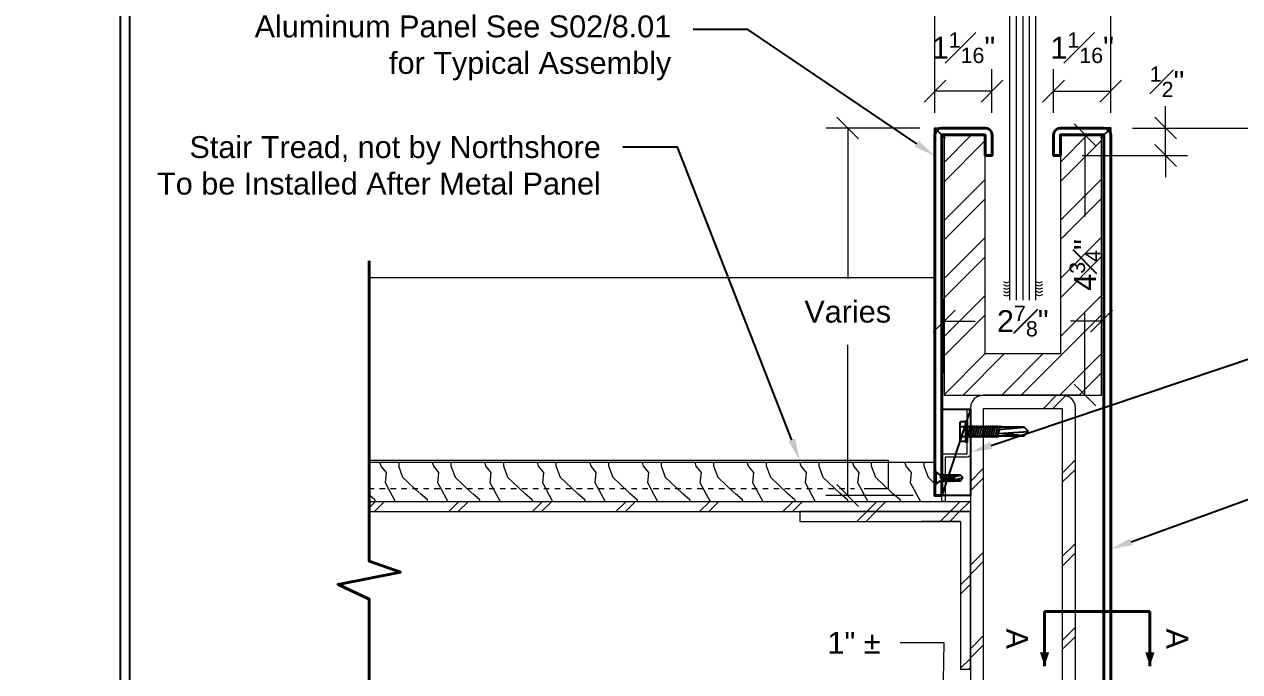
# Model space of a CAD drawing. Header units: inches. Extents: x -301 to 39679, y -468 to 370.
# Drawn here: x -21.8 to 0.4, y 22.82 to 34.64 of the extents above; entities that cross this region are included whole.
import ezdxf
from ezdxf import colors
from ezdxf.entities.mleader import LeaderData, LeaderLine
from ezdxf.enums import TextEntityAlignment as Align
from ezdxf.math import Vec2, Vec3

# ---------------------------------------------------------------- set-up
doc = ezdxf.new("R2010")
doc.units = ezdxf.units.IN
doc.header["$MEASUREMENT"] = 0
doc.linetypes.add('PDF_IMPORT', pattern=[1, 0.8, -0.2])
doc.layers.get('Defpoints').update_dxf_attribs({"color": 3})
doc.layers.add('NSE-Border', color=156, linetype='Continuous', plot=False)
doc.layers.add('NSE-Construction', color=86, linetype='Continuous', plot=False)
for name, color, linetype, lineweight in [('NSE-By_Others', 252, 'Continuous', 0), ('NSE-Call-Outs', 51, 'Continuous', 13), ('NSE-Dimensions', 51, 'Continuous', 13), ('NSE-Furring 01', 30, 'Continuous', 18), ('NSE-Hardware', 111, 'Continuous', 25), ('NSE-Notes', 11, 'Continuous', 40), ('NSE-Panels 01', 1, 'Continuous', 40), ('NSE-Title', 51, 'Continuous', 9)]:
    doc.layers.add(name, color=color, linetype=linetype, lineweight=lineweight)
doc.layers.add('NSE-Detail Border', color=7, linetype='Continuous')
doc.layers.add('Wipeouts', color=7, linetype='Continuous')
doc.styles.add('004 - NSSM - Standard', font='arial.ttf', dxfattribs={"height": 0.4})
doc.styles.add('008 - NSSM - Standard', font='arial.ttf', dxfattribs={"height": 0.8})
doc.styles.add('3_0-0_TEXT', font='simplex.shx', dxfattribs={"width": 0.7, "height": 0.375})
doc.dimstyles.new('$$$FASTENER$$$', dxfattribs={"dimtxt": 0.375, "dimasz": 0, "dimexe": 0, "dimexo": 0, "dimgap": 0, "dimtad": 0, "dimtih": 1, "dimtoh": 1, "dimdec": 4, "dimzin": 3, "dimdsep": 46, "dimlunit": 4, "dimtxsty": '3_0-0_TEXT', "dimblk": 'NONE', "dimcen": 0, "dimclrd": 256, "dimclre": 256, "dimclrt": 256, "dimadec": 0, "dimazin": 0, "dimtfac": 0.375, "dimtdec": 4, "dimtofl": 0, "dimtmove": 1, "dimatfit": 3, "dimldrblk": 'NONE', "dimfxl": 1, "dimtolj": 1, "dimtzin": 0, "dimarcsym": 0})
doc.dimstyles.new('004 - NSSM - Standard', dxfattribs={"dimtxt": 0.4, "dimasz": 0.4, "dimexe": 0.4, "dimexo": 0.4, "dimgap": 0.4, "dimtad": 0, "dimtih": 1, "dimtoh": 1, "dimdec": 4, "dimzin": 3, "dimdsep": 46, "dimlunit": 4, "dimtxsty": '004 - NSSM - Standard', "dimblk": 'OBLIQUE', "dimcen": 0.4, "dimclrd": 256, "dimclre": 256, "dimclrt": 256, "dimadec": 0, "dimazin": 0, "dimtfac": 0.7, "dimtdec": 4, "dimtmove": 1, "dimatfit": 2, "dimfxl": 1, "dimtfill": 1, "dimtfillclr": 11, "dimfrac": 1, "dimtolj": 1, "dimtzin": 0, "dimlwd": 0, "dimlwe": 0, "dimarcsym": 0})
doc.dimstyles.new('004 - NSSM - Standard$0', dxfattribs={"dimtxt": 0.4, "dimasz": 0.4, "dimexe": 0.4, "dimexo": 0.4, "dimgap": 0.4, "dimtad": 0, "dimdec": 4, "dimzin": 3, "dimdsep": 46, "dimlunit": 5, "dimtxsty": '004 - NSSM - Standard', "dimblk": 'OBLIQUE', "dimcen": 0.4, "dimclrd": 256, "dimclre": 256, "dimclrt": 256, "dimazin": 0, "dimtfac": 0.7, "dimtdec": 4, "dimtmove": 1, "dimatfit": 2, "dimfxl": 1, "dimtfill": 1, "dimtfillclr": 11, "dimfrac": 1, "dimtolj": 1, "dimtzin": 0, "dimlwd": 0, "dimlwe": 0, "dimarcsym": 0})

# ---------------------------------------------------------------- blocks, each defined once
blk = doc.blocks.new('*U5')
blk.add_wipeout([(8.13, 1.1293), (8.13, 0), (0, 0), (0, 11.3125), (8.1719, 11.3125), (8.1719, 0), (8.13, 0), (8.13, 11.2706), (0.0419, 11.2706), (0.0419, 1.1293)])
at = {"layer": 'Defpoints', "ltscale": 0.0625}
blk.add_lwpolyline([(0.0419, 1.1293), (8.13, 1.1293), (8.13, 11.2706), (0.0419, 11.2706)], close=True, dxfattribs=at)
at = {"layer": 'NSE-Border', "ltscale": 0.0625}
blk.add_lwpolyline([(0, 0), (8.1719, 0), (8.1719, 11.3125), (0, 11.3125)], close=True, dxfattribs=at)
at = {"layer": 'Defpoints', "style": '008 - NSSM - Standard'}
blk.add_attdef('DETAIL_NUMBER', text='', height=0.2179, dxfattribs=at).set_placement((0.625, 0.5668), align=Align.MIDDLE_CENTER)
at = {"layer": 'NSE-Title', "style": '004 - NSSM - Standard'}
for tag, p in [('DETAIL_DESCRIPTION', (1.1292, 0.6197)), ('ARCH_REF', (2.1968, 0.3884))]:
    blk.add_attdef(tag, p, '', height=0.1341, dxfattribs=at)
blk = doc.blocks.new('_Oblique')
at = {"color": 0, "linetype": 'ByBlock', "lineweight": -2}
blk.add_line((-0.5, -0.5), (0.5, 0.5), dxfattribs=at)
blk = doc.blocks.new('*D123')
at = {"layer": 'Defpoints', "color": 0, "transparency": 16777216}
for p in [(-1.957, 33.425), (-3, 32.625), (-1.957, 32.625)]:
    blk.add_point(p, dxfattribs=at)
at = {"layer": 'NSE-Dimensions', "lineweight": 0, "transparency": 16777216}
for p, q in [((-3, 33.025), (-3, 33.825)), ((-1.957, 33.025), (-1.957, 33.825)), ((-3, 33.425), (-1.957, 33.425))]:
    blk.add_line(p, q, dxfattribs=at)
at = {"layer": 'NSE-Dimensions', "lineweight": 0, "transparency": 16777216, "xscale": 0.4, "yscale": 0.4, "zscale": 0.4, "rotation": 180}
blk.add_blockref('_Oblique', (-3, 33.425), dxfattribs=at)
at = {"layer": 'NSE-Dimensions', "lineweight": 0, "transparency": 16777216, "xscale": 0.4, "yscale": 0.4, "zscale": 0.4}
blk.add_blockref('_Oblique', (-1.957, 33.425), dxfattribs=at)
at = {"layer": 'NSE-Dimensions', "transparency": 16777216, "insert": (-2.478, 34.217), "char_height": 0.4, "attachment_point": 5, "style": '004 - NSSM - Standard', "bg_fill": 3, "box_fill_scale": 1.25, "bg_fill_color": 256, "bg_fill_true_color": 13158600, "bg_fill_transparency": 0}
blk.add_mtext('\\A1;1{\\H0.7x;\\S1#16;}"', dxfattribs=at)
blk = doc.blocks.new('*D125')
at = {"layer": 'Defpoints', "color": 0, "transparency": 16777216}
for p in [(-4.519, 22.184), (-4.519, 21.626), (-5.519, 18.861)]:
    blk.add_point(p, dxfattribs=at)
at = {"layer": 'NSE-Dimensions', "lineweight": 0, "transparency": 16777216}
for p, q in [((-5, 23.351), (-5.8, 23.351)), ((-5.019, 22.184), (-5, 23.351)), ((-5.519, 19.261), (-5.519, 22.584)), ((-4.519, 22.026), (-4.519, 22.584)), ((-5.519, 22.184), (-4.519, 22.184))]:
    blk.add_line(p, q, dxfattribs=at)
at = {"layer": 'NSE-Dimensions', "lineweight": 0, "transparency": 16777216, "xscale": 0.4, "yscale": 0.4, "zscale": 0.4, "rotation": 180}
blk.add_blockref('_Oblique', (-5.519, 22.184), dxfattribs=at)
at = {"layer": 'NSE-Dimensions', "lineweight": 0, "transparency": 16777216, "xscale": 0.4, "yscale": 0.4, "zscale": 0.4}
blk.add_blockref('_Oblique', (-4.519, 22.184), dxfattribs=at)
at = {"layer": 'NSE-Dimensions', "transparency": 16777216, "insert": (-6.645, 23.351), "char_height": 0.4, "attachment_point": 5, "style": '004 - NSSM - Standard', "bg_fill": 3, "box_fill_scale": 1.25, "bg_fill_color": 256, "bg_fill_true_color": 13158600, "bg_fill_transparency": 0}
blk.add_mtext('\\A1;1" %%P', dxfattribs=at)
blk = doc.blocks.new('*U128')
blk.add_wipeout([(0, 5.799), (0, 0.315), (0.569, 0.112), (-0.569, -0.112), (0, -0.383), (0, -6.699), (-6.301, -6.691), (-6.27, 5.806)]).dxf.layer = 'Wipeouts'
blk.add_lwpolyline([(0, -6.699), (0, -0.383), (-0.569, -0.112), (0.569, 0.112), (0, 0.315), (0, 5.799)])
blk = doc.blocks.new('*D131')
at = {"layer": 'Defpoints', "color": 0, "transparency": 16777216}
for p in [(-1.957, 32.75), (10.514, 32.75), (-1.951, 14.361)]:
    blk.add_point(p, dxfattribs=at)
at = {"layer": 'NSE-Dimensions', "color": 51, "lineweight": 0, "transparency": 16777216}
for p, q in [((-1.557, 32.75), (10.914, 32.75)), ((10.514, 32.75), (10.514, 24.245)), ((10.514, 14.361), (10.514, 22.866)), ((-1.551, 14.361), (10.914, 14.361))]:
    blk.add_line(p, q, dxfattribs=at)
at = {"layer": 'NSE-Dimensions', "color": 51, "lineweight": 0, "transparency": 16777216, "xscale": 0.4, "yscale": 0.4, "zscale": 0.4}
for p, rotation in [((10.514, 32.75), 90), ((10.514, 14.361), 270)]:
    blk.add_blockref('_Oblique', p, dxfattribs=dict(at, rotation=rotation))
at = {"layer": 'NSE-Dimensions', "transparency": 16777216, "insert": (10.514, 23.555), "char_height": 0.4, "attachment_point": 5, "style": '004 - NSSM - Standard', "bg_fill": 3, "box_fill_scale": 1.25, "bg_fill_color": 256, "bg_fill_true_color": 13158600, "bg_fill_transparency": 0}
blk.add_mtext('\\A1;FV 18{\\H0.7x;\\S3#8;}"', dxfattribs=at)
blk = doc.blocks.new('_None')
blk = doc.blocks.new('*U143')
for p, q in [((0, 1.358), (0, -0.567)), ((1, 1.358), (0, 1.358)), ((1, -0.567), (0, -0.567))]:
    blk.add_line(p, q)
for points in [[(1, 1.358), (0.75, 1.441), (0.75, 1.274)], [(1, -0.567), (0.75, -0.65), (0.75, -0.484)]]:
    blk.add_solid(points)
at = {"style": '004 - NSSM - Standard'}
for p in [(0.5, 1.858), (0.5, -1.067)]:
    blk.add_text('A', height=0.4, dxfattribs=at).set_placement(p, align=Align.MIDDLE_CENTER)
blk = doc.blocks.new('*D145')
at = {"layer": 'Defpoints', "color": 0, "transparency": 16777216}
for p in [(-5.167, 33.425), (-5.167, 32.625), (-4.125, 32.625)]:
    blk.add_point(p, dxfattribs=at)
at = {"layer": 'NSE-Dimensions', "lineweight": 0, "transparency": 16777216}
for p, q in [((-5.167, 33.025), (-5.167, 33.825)), ((-4.125, 33.025), (-4.125, 33.825)), ((-4.125, 33.425), (-5.167, 33.425))]:
    blk.add_line(p, q, dxfattribs=at)
at = {"layer": 'NSE-Dimensions', "lineweight": 0, "transparency": 16777216, "xscale": 0.4, "yscale": 0.4, "zscale": 0.4, "rotation": 180}
blk.add_blockref('_Oblique', (-5.167, 33.425), dxfattribs=at)
at = {"layer": 'NSE-Dimensions', "lineweight": 0, "transparency": 16777216, "xscale": 0.4, "yscale": 0.4, "zscale": 0.4}
blk.add_blockref('_Oblique', (-4.125, 33.425), dxfattribs=at)
at = {"layer": 'NSE-Dimensions', "transparency": 16777216, "insert": (-4.646, 34.217), "char_height": 0.4, "attachment_point": 5, "style": '004 - NSSM - Standard', "bg_fill": 3, "box_fill_scale": 1.25, "bg_fill_color": 256, "bg_fill_true_color": 13158600, "bg_fill_transparency": 0}
blk.add_mtext('\\A1;1{\\H0.7x;\\S1#16;}"', dxfattribs=at)
blk = doc.blocks.new('*D147')
at = {"layer": 'Defpoints', "color": 0, "transparency": 16777216}
for p in [(-16.977, 27.452), (-15.501, 27.452), (-15.501, 24.015)]:
    blk.add_point(p, dxfattribs=at)
at = {"layer": 'NSE-Construction', "lineweight": 0, "transparency": 16777216}
for p, q in [((-15.901, 27.452), (-17.377, 27.452)), ((-16.977, 27.452), (-16.977, 26.697)), ((-16.977, 24.015), (-16.977, 24.77)), ((-15.901, 24.015), (-17.377, 24.015))]:
    blk.add_line(p, q, dxfattribs=at)
at = {"layer": 'NSE-Construction', "lineweight": 0, "transparency": 16777216, "xscale": 0.4, "yscale": 0.4, "zscale": 0.4}
for p, rotation in [((-16.977, 27.452), 90), ((-16.977, 24.015), 270)]:
    blk.add_blockref('_Oblique', p, dxfattribs=dict(at, rotation=rotation))
at = {"layer": 'NSE-Construction', "transparency": 16777216, "insert": (-16.977, 25.734), "char_height": 0.4, "attachment_point": 5, "rotation": 90, "style": '004 - NSSM - Standard', "bg_fill": 3, "box_fill_scale": 1.25, "bg_fill_color": 256, "bg_fill_true_color": 13158600, "bg_fill_transparency": 0}
blk.add_mtext('\\A1;3{\\H0.7x;\\S7#16;}"', dxfattribs=at)
blk = doc.blocks.new('*D152')
at = {"layer": 'Defpoints', "color": 0, "transparency": 16777216}
for p in [(-6.761, 32.75), (-5.042, 32.75), (-5.167, 26.04)]:
    blk.add_point(p, dxfattribs=at)
at = {"layer": 'NSE-Dimensions', "color": 51, "lineweight": 0, "transparency": 16777216}
for p, q in [((-5.442, 32.75), (-7.161, 32.75)), ((-6.761, 32.75), (-6.761, 29.998)), ((-6.761, 26.04), (-6.761, 28.791)), ((-5.567, 26.04), (-7.161, 26.04))]:
    blk.add_line(p, q, dxfattribs=at)
at = {"layer": 'NSE-Dimensions', "color": 51, "lineweight": 0, "transparency": 16777216, "xscale": 0.4, "yscale": 0.4, "zscale": 0.4}
for p, rotation in [((-6.761, 32.75), 90), ((-6.761, 26.04), 270)]:
    blk.add_blockref('_Oblique', p, dxfattribs=dict(at, rotation=rotation))
at = {"layer": 'NSE-Dimensions', "transparency": 16777216, "insert": (-6.761, 29.395), "char_height": 0.4, "attachment_point": 5, "style": '004 - NSSM - Standard', "bg_fill": 3, "box_fill_scale": 1.25, "bg_fill_color": 256, "bg_fill_true_color": 13158600, "bg_fill_transparency": 0}
blk.add_mtext('\\A1;Varies', dxfattribs=at)
blk = doc.blocks.new('*D206')
at = {"layer": 'Defpoints', "color": 0, "transparency": 16777216}
for p in [(-1.957, 32.75), (-0.953, 32.75), (-2.875, 32.25)]:
    blk.add_point(p, dxfattribs=at)
at = {"layer": 'NSE-Dimensions', "color": 51, "lineweight": 0, "transparency": 16777216}
for p, q in [((-0.953, 32.75), (-0.953, 33.15)), ((-1.557, 32.75), (-0.553, 32.75)), ((-0.953, 32.25), (-0.953, 32.75)), ((-2.475, 32.25), (-0.553, 32.25)), ((-0.953, 32.25), (-0.953, 31.85))]:
    blk.add_line(p, q, dxfattribs=at)
at = {"layer": 'NSE-Dimensions', "color": 51, "lineweight": 0, "transparency": 16777216, "xscale": 0.4, "yscale": 0.4, "zscale": 0.4}
for p, rotation in [((-0.953, 32.75), 270), ((-0.953, 32.25), 90)]:
    blk.add_blockref('_Oblique', p, dxfattribs=dict(at, rotation=rotation))
at = {"layer": 'NSE-Dimensions', "transparency": 16777216, "insert": (-0.927, 33.594), "char_height": 0.4, "attachment_point": 5, "style": '004 - NSSM - Standard', "bg_fill": 3, "box_fill_scale": 1.25, "bg_fill_color": 256, "bg_fill_true_color": 13158600, "bg_fill_transparency": 0}
blk.add_mtext('\\A1;{\\H0.7x;\\S1#2;}"', dxfattribs=at)
blk = doc.blocks.new('*D209')
at = {"layer": 'Defpoints', "color": 0, "transparency": 16777216}
for p in [(-2.125, 32.625), (-2.426, 27.875), (-2.125, 27.875)]:
    blk.add_point(p, dxfattribs=at)
at = {"layer": 'NSE-Construction', "lineweight": 0, "transparency": 16777216}
for p, q in [((-2.525, 32.625), (-2.826, 32.625)), ((-2.426, 32.625), (-2.426, 31.132)), ((-2.426, 27.875), (-2.426, 29.367)), ((-2.525, 27.875), (-2.826, 27.875))]:
    blk.add_line(p, q, dxfattribs=at)
at = {"layer": 'NSE-Construction', "lineweight": 0, "transparency": 16777216, "xscale": 0.4, "yscale": 0.4, "zscale": 0.4}
for p, rotation in [((-2.426, 32.625), 90), ((-2.426, 27.875), 270)]:
    blk.add_blockref('_Oblique', p, dxfattribs=dict(at, rotation=rotation))
at = {"layer": 'NSE-Construction', "transparency": 16777216, "insert": (-2.426, 30.25), "char_height": 0.4, "attachment_point": 5, "rotation": 90, "style": '004 - NSSM - Standard', "bg_fill": 3, "box_fill_scale": 1.25, "bg_fill_color": 256, "bg_fill_true_color": 13158600, "bg_fill_transparency": 0}
blk.add_mtext('\\A1;4{\\H0.7x;\\S3#4;}"', dxfattribs=at)
blk = doc.blocks.new('*D221')
at = {"layer": 'Defpoints', "color": 0, "transparency": 16777216}
for p in [(-2.125, 29.225), (-5, 27.875), (-2.125, 27.875)]:
    blk.add_point(p, dxfattribs=at)
at = {"layer": 'NSE-Construction', "lineweight": 0, "transparency": 16777216}
for p, q in [((-5, 28.275), (-5, 29.625)), ((-2.125, 28.275), (-2.125, 29.625)), ((-5, 29.225), (-4.434, 29.225)), ((-2.125, 29.225), (-2.69, 29.225))]:
    blk.add_line(p, q, dxfattribs=at)
at = {"layer": 'NSE-Construction', "lineweight": 0, "transparency": 16777216, "xscale": 0.4, "yscale": 0.4, "zscale": 0.4, "rotation": 180}
blk.add_blockref('_Oblique', (-5, 29.225), dxfattribs=at)
at = {"layer": 'NSE-Construction', "lineweight": 0, "transparency": 16777216, "xscale": 0.4, "yscale": 0.4, "zscale": 0.4}
blk.add_blockref('_Oblique', (-2.125, 29.225), dxfattribs=at)
at = {"layer": 'NSE-Construction', "transparency": 16777216, "insert": (-3.562, 29.225), "char_height": 0.4, "attachment_point": 5, "style": '004 - NSSM - Standard', "bg_fill": 3, "box_fill_scale": 1.25, "bg_fill_color": 256, "bg_fill_true_color": 13158600, "bg_fill_transparency": 0}
blk.add_mtext('\\A1;2{\\H0.7x;\\S7#8;}"', dxfattribs=at)
blk = doc.blocks.new('*D263')
at = {"layer": 'Defpoints', "color": 0, "transparency": 16777216}
for p in [(-1.957, 35.47), (-5.167, 32.625), (-1.957, 32.625)]:
    blk.add_point(p, dxfattribs=at)
at = {"layer": 'NSE-Construction', "lineweight": 0, "transparency": 16777216}
for p, q in [((-5.167, 33.025), (-5.167, 35.87)), ((-1.957, 33.025), (-1.957, 35.87)), ((-5.167, 35.47), (-4.527, 35.47)), ((-1.957, 35.47), (-2.598, 35.47))]:
    blk.add_line(p, q, dxfattribs=at)
at = {"layer": 'NSE-Construction', "lineweight": 0, "transparency": 16777216, "xscale": 0.4, "yscale": 0.4, "zscale": 0.4, "rotation": 180}
blk.add_blockref('_Oblique', (-5.167, 35.47), dxfattribs=at)
at = {"layer": 'NSE-Construction', "lineweight": 0, "transparency": 16777216, "xscale": 0.4, "yscale": 0.4, "zscale": 0.4}
blk.add_blockref('_Oblique', (-1.957, 35.47), dxfattribs=at)
at = {"layer": 'NSE-Construction', "transparency": 16777216, "insert": (-3.562, 35.47), "char_height": 0.4, "attachment_point": 5, "style": '004 - NSSM - Standard', "bg_fill": 3, "box_fill_scale": 1.25, "bg_fill_color": 256, "bg_fill_true_color": 13158600, "bg_fill_transparency": 0}
blk.add_mtext('\\A1;3{\\H0.7x;\\S3#16;}"', dxfattribs=at)
blk = doc.blocks.new('*U264')
blk.add_line((0.523, 1.576), (0, 0))
blk.add_lwpolyline([(0.523, 1.576), (0.523, 0), (0, 0), (0, 1.576)], close=True)
blk = doc.blocks.new('*U275')
blk.add_lwpolyline([(-0.875, 0.523, -0.414214), (-0.812, 0.461), (-0.812, 0.062), (0, 0.062), (0, 0), (-0.812, 0, -0.414214), (-0.875, 0.062), (-0.875, 0.461), (-1.687, 0.461), (-1.687, 0.523)], format="xyb", close=True)
blk = doc.blocks.new('*U30')
blk.add_lwpolyline([(0.035, -0.125), (0.035, 0.125), (0.052, 0.125), (0.052, -0.125)], close=True)
for points in [[(0.052, 0.11), (0.136, 0.05), (0.5, 0.05), (0.552, 0), (0.5, -0.05), (0.136, -0.05), (0.052, -0.11), (0.052, 0.11)], [(0.5, 0.05), (0.402, 0.029), (0.373, 0), (0.402, -0.029), (0.5, -0.05)], [(0.402, 0.029), (0.552, 0)]]:
    blk.add_leader(points, dimstyle='$$$FASTENER$$$')
at = {"has_arrowhead": 0}
for points in [[(0.143, 0.05), (0.148, 0.069), (0.184, -0.063), (0.187, -0.051)], [(0.175, 0.05), (0.18, 0.069), (0.215, -0.063), (0.218, -0.051)], [(0.206, 0.05), (0.211, 0.069), (0.246, -0.063), (0.25, -0.051)], [(0.237, 0.05), (0.242, 0.069), (0.278, -0.063), (0.281, -0.051)], [(0.268, 0.05), (0.273, 0.069), (0.309, -0.063), (0.312, -0.051)], [(0.3, 0.05), (0.305, 0.069), (0.34, -0.063), (0.343, -0.051)], [(0.331, 0.05), (0.336, 0.069), (0.371, -0.063), (0.375, -0.051)], [(0.362, 0.05), (0.367, 0.069), (0.403, -0.063), (0.406, -0.051)], [(0.136, 0), (0.153, -0.063), (0.156, -0.051)]]:
    blk.add_leader(points, dimstyle='$$$FASTENER$$$', dxfattribs=at)
blk = doc.blocks.new('*U276')
for p, q in [((-0.061, 0.09), (0.028, 0.09)), ((-0.061, -0.09), (0.028, -0.09))]:
    blk.add_line(p, q)
for points in [[(0.028, 0.181), (-0.061, 0.181, 0.414214), (-0.073, 0.168), (-0.073, -0.168, 0.414214), (-0.061, -0.18), (0.028, -0.18)], [(-0.073, 0.103, 0.414214), (-0.061, 0.09, 0.414214), (-0.073, 0.078)], [(-0.073, -0.078, 0.414214), (-0.061, -0.09, 0.414214), (-0.073, -0.103)]]:
    blk.add_lwpolyline(points, format="xyb")
blk.add_lwpolyline([(0.052, 0.196), (0.028, 0.196), (0.028, -0.196), (0.052, -0.196)], close=True)
for points in [[(0.052, 0.08), (1.094, 0.08), (1.177, 0), (1.094, -0.08), (0.052, -0.08), (0.052, 0.08)], [(1.094, 0.08), (0.628, 0.038), (0.59, 0), (0.628, -0.038), (1.094, -0.08)], [(0.628, 0.038), (1.177, 0)]]:
    blk.add_leader(points, dimstyle='$$$FASTENER$$$')
at = {"has_arrowhead": 0}
for points in [[(0.057, 0.08), (0.064, 0.108), (0.122, -0.108), (0.13, -0.08)], [(0.099, 0.08), (0.106, 0.108), (0.164, -0.108), (0.171, -0.08)], [(0.14, 0.08), (0.148, 0.108), (0.206, -0.108), (0.213, -0.08)], [(0.182, 0.08), (0.189, 0.108), (0.247, -0.108), (0.255, -0.08)], [(0.224, 0.08), (0.231, 0.108), (0.289, -0.108), (0.296, -0.08)], [(0.265, 0.08), (0.273, 0.108), (0.331, -0.108), (0.338, -0.08)], [(0.307, 0.08), (0.314, 0.108), (0.372, -0.108), (0.38, -0.08)], [(0.349, 0.08), (0.356, 0.108), (0.414, -0.108), (0.421, -0.08)], [(0.39, 0.08), (0.398, 0.108), (0.456, -0.108), (0.463, -0.08)], [(0.432, 0.08), (0.439, 0.108), (0.497, -0.108), (0.505, -0.08)], [(0.474, 0.08), (0.481, 0.108), (0.539, -0.108), (0.546, -0.08)], [(0.515, 0.08), (0.523, 0.108), (0.581, -0.108), (0.588, -0.08)], [(0.557, 0.08), (0.564, 0.108), (0.622, -0.108), (0.63, -0.08)], [(0.599, 0.08), (0.606, 0.108), (0.664, -0.108), (0.671, -0.08)], [(0.052, 0), (0.081, -0.108), (0.088, -0.08)]]:
    blk.add_leader(points, dimstyle='$$$FASTENER$$$', dxfattribs=at)

msp = doc.modelspace()

# ---------------------------------------------------------------- linework, layer by layer
at = {"layer": 'NSE-By_Others'}
for p, q in [((-3.32223, 29.28885), (-3.32223, 40.49656)), ((-3.91741, 29.94802), (-3.85981, 29.92242)), ((-3.85981, 29.92242), (-3.80221, 29.94802)), ((-3.32223, 29.94802), (-3.25824, 29.92242)), ((-3.25824, 29.92242), (-3.20064, 29.94802)), ((-3.43743, 29.22485), (-3.32223, 29.28885)), ((-15.71213, 26.64882), (-5.16741, 26.64882)), ((-4.51898, 25.92565), (-15.71213, 25.92565)), ((-15.71213, 25.92565), (-15.71213, 25.74646)), ((-15.71213, 25.74646), (-4.51898, 25.74646))]:
    msp.add_line(p, q, dxfattribs=at)
for points in [[(-3.80221, 41.2708), (-3.80221, 29.28885), (-3.68062, 29.22485), (-3.43743, 29.22485), (-3.43743, 41.26949)], [(-3.55902, 41.26993), (-3.55902, 29.22485)], [(-3.68062, 41.04449), (-3.68062, 29.22485)], [(-5.16741, 30.01202), (-15.71213, 30.01202)], [(-3.91741, 29.89042), (-3.85981, 29.86482), (-3.80221, 29.88402)], [(-3.91741, 29.82643), (-3.85981, 29.80723), (-3.80221, 29.82643)], [(-3.91741, 29.76883), (-3.85981, 29.74323), (-3.80221, 29.76883)], [(-3.20064, 29.89042), (-3.25824, 29.86482), (-3.32223, 29.88402)], [(-3.20064, 29.82643), (-3.25824, 29.80723), (-3.32223, 29.82643)], [(-3.20064, 29.76883), (-3.25824, 29.74323), (-3.32223, 29.76883)], [(-3.91741, 29.70483), (-3.85981, 29.68563), (-3.80221, 29.70483)], [(-3.20064, 29.70483), (-3.25824, 29.68563), (-3.32223, 29.70483)], [(-3.18144, 27.63131), (-2.94465, 27.87451)], [(-6.45811, 26.16884), (-6.01652, 26.16884), (-6.01652, 26.64882), (-6.01652, 26.68082), (-15.71213, 26.68082)], [(-15.02096, 25.92565), (-15.20655, 26.27124), (-15.18735, 26.46323), (-15.28335, 26.57842), (-15.30895, 26.64882)], [(-14.95696, 26.57842), (-14.95696, 26.64882)], [(-14.061, 25.92565), (-14.24659, 26.27124), (-14.22739, 26.46323), (-14.32339, 26.57842), (-14.34898, 26.64882)], [(-13.9266, 26.36723), (-14.0034, 26.57842), (-14.0034, 26.64882)], [(-13.10104, 25.92565), (-13.29303, 26.27124), (-13.27383, 26.46323), (-13.36982, 26.57842), (-13.38902, 26.64882)], [(-12.96664, 26.36723), (-13.04344, 26.57842), (-13.04344, 26.64882)], [(-12.14747, 25.92565), (-12.33307, 26.27124), (-12.31387, 26.46323), (-12.40986, 26.57842), (-12.42906, 26.64882)], [(-12.00668, 26.36723), (-12.08348, 26.57842), (-12.08348, 26.64882)], [(-11.18751, 25.92565), (-11.37311, 26.27124), (-11.35391, 26.46323), (-11.4499, 26.57842), (-11.4691, 26.64882)], [(-11.04672, 26.36723), (-11.12352, 26.57842), (-11.12352, 26.64882)], [(-10.22755, 25.92565), (-10.41314, 26.27124), (-10.39395, 26.46323), (-10.48994, 26.57842), (-10.50914, 26.64882)], [(-10.08676, 26.36723), (-10.16355, 26.57842), (-10.16355, 26.64882)], [(-9.26759, 25.92565), (-9.45318, 26.27124), (-9.43398, 26.46323), (-9.52998, 26.57842), (-9.54918, 26.64882)], [(-9.1268, 26.36723), (-9.20359, 26.57842), (-9.20359, 26.64882)], [(-8.30763, 25.92565), (-8.49322, 26.27124), (-8.47402, 26.46323), (-8.57002, 26.57842), (-8.59562, 26.64882)], [(-8.16684, 26.36723), (-8.24363, 26.57842), (-8.24363, 26.64882)], [(-7.34767, 25.92565), (-7.53326, 26.27124), (-7.51406, 26.46323), (-7.61006, 26.57842), (-7.63566, 26.64882)], [(-7.20688, 26.36723), (-7.28367, 26.57842), (-7.28367, 26.64882)], [(-6.38771, 25.92565), (-6.5733, 26.27124), (-6.5541, 26.46323), (-6.6501, 26.57842), (-6.6757, 26.64882)], [(-6.24691, 26.36723), (-6.32371, 26.57842), (-6.32371, 26.64882)], [(-5.42775, 25.92565), (-5.61334, 26.27124), (-5.59414, 26.46323), (-5.69014, 26.57842), (-5.71574, 26.64882)], [(-5.28695, 26.36723), (-5.36375, 26.57842), (-5.36375, 26.64882)], [(-2.84225, 26.44736), (-2.59906, 26.69055)], [(-14.88656, 26.36723), (-14.96336, 26.57842)], [(-4.51898, 26.29377), (-4.28219, 26.53696)], [(-2.84225, 26.28097), (-2.59906, 26.51776)], [(-15.54574, 26.08564), (-15.71213, 26.24564)], [(-14.58577, 26.08564), (-14.89296, 26.37363)], [(-13.62581, 26.08564), (-13.933, 26.37363)], [(-12.66585, 26.08564), (-12.97304, 26.37363)], [(-11.70589, 26.08564), (-12.01308, 26.37363)], [(-10.74593, 26.08564), (-11.05312, 26.37363)], [(-9.78597, 26.08564), (-10.09316, 26.37363)], [(-8.82601, 26.08564), (-9.1332, 26.37363)], [(-7.86605, 26.08564), (-8.17324, 26.37363)], [(-6.90609, 26.08564), (-7.21327, 26.37363)], [(-5.94613, 26.08564), (-6.25331, 26.37363)], [(-5.16741, 26.2545), (-5.29335, 26.37363)], [(-4.51898, 26.12738), (-4.28219, 26.36417)], [(-15.38574, 25.92565), (-15.39854, 25.96405), (-15.53294, 26.07925)], [(-14.43218, 25.92565), (-14.43858, 25.96405), (-14.57298, 26.07925)], [(-13.47862, 25.96405), (-13.61301, 26.07925)], [(-12.51226, 25.92565), (-12.52506, 25.96405), (-12.65945, 26.07925)], [(-11.5523, 25.92565), (-11.5651, 25.96405), (-11.69949, 26.07925)], [(-10.59234, 25.92565), (-10.60514, 25.96405), (-10.73953, 26.07925)], [(-9.63238, 25.92565), (-9.64518, 25.96405), (-9.77957, 26.07925)], [(-8.67242, 25.92565), (-8.68522, 25.96405), (-8.81961, 26.07925)], [(-7.71245, 25.92565), (-7.72525, 25.96405), (-7.85965, 26.07925)], [(-6.75249, 25.92565), (-6.76529, 25.96405), (-6.89969, 26.07925)], [(-5.79253, 25.92565), (-5.80533, 25.96405), (-5.93973, 26.07925)], [(-15.57133, 25.74646), (-15.39214, 25.92565)], [(-15.40494, 25.74646), (-15.22575, 25.92565)], [(-14.0482, 25.74646), (-13.869, 25.92565)], [(-13.8754, 25.74646), (-13.69621, 25.92565)], [(-13.47222, 25.92565), (-13.48502, 25.96405)], [(-12.51866, 25.74646), (-12.33947, 25.92565)], [(-12.35227, 25.74646), (-12.17307, 25.92565)], [(-10.99552, 25.74646), (-10.81633, 25.92565)], [(-10.82273, 25.74646), (-10.64354, 25.92565)], [(-9.46598, 25.74646), (-9.28679, 25.92565)], [(-9.29959, 25.74646), (-9.1204, 25.92565)], [(-7.94285, 25.74646), (-7.76365, 25.92565)], [(-7.77005, 25.74646), (-7.59086, 25.92565)], [(-6.5925, 25.56727), (-6.41331, 25.74646), (-6.23411, 25.92565)], [(-6.42611, 25.56727), (-6.24691, 25.74646), (-6.06772, 25.92565)], [(-5.06936, 25.56727), (-4.89017, 25.74646), (-4.71098, 25.92565)], [(-4.89657, 25.56727), (-4.71738, 25.74646), (-4.53818, 25.92565)], [(-7.63566, 25.74646), (-7.63566, 25.56727), (-4.69818, 25.56727), (-5.42135, 25.56727)], [(-2.84225, 24.92423), (-2.59906, 25.16102)], [(-4.51898, 24.77063), (-4.28219, 25.00742)], [(-2.84225, 24.75143), (-2.59906, 24.99462)], [(-4.51898, 24.59784), (-4.28219, 24.84103)], [(-4.69818, 24.40891), (-4.51898, 24.58811)], [(-4.69818, 24.2382), (-4.51898, 24.42223)], [(-2.84225, 23.39469), (-2.59906, 23.63788)], [(-4.51898, 23.24109), (-4.28219, 23.48428)], [(-2.84225, 23.22829), (-2.59906, 23.46508)], [(-4.51898, 23.0747), (-4.28219, 23.31149)]]:
    msp.add_lwpolyline(points, dxfattribs=at)
at = {"layer": 'NSE-By_Others', "linetype": 'PDF_IMPORT', "ltscale": 0.113329}
msp.add_lwpolyline([(-15.71213, 26.16884), (-6.6373, 26.16884)], dxfattribs=at)
at = {"layer": 'NSE-By_Others'}
msp.add_lwpolyline([(-7.63566, 25.56727), (-4.69818, 25.56727), (-4.69818, 22.86658), (-4.51898, 22.86658), (-4.51898, 25.74646), (-7.63566, 25.74646)], close=True, dxfattribs=at)

# ---------------------------------------------------------------- block references
at = {"layer": 'NSE-Hardware', "xscale": -1, "rotation": 180}
msp.add_blockref('*U30', (-5.20211, 26.36096), dxfattribs=at)

# ---------------------------------------------------------------- dimensions: what is measured, and where the dimension line sits
at = {"layer": 'NSE-Construction'}
dim = msp.add_linear_dim(base=(-2.42646, 27.87451), p1=(-2.12472, 32.62451), p2=(-2.12472, 27.87451), angle=90, dimstyle='004 - NSSM - Standard$0', override={"dimpost": '"'}, dxfattribs=at)
dim.commit()
dim.dimension.update_dxf_attribs({"geometry": '*D209', "text_midpoint": (-2.42646, 30.24951)})

# ---------------------------------------------------------------- leaders
at = {"layer": 'NSE-Call-Outs'}
ml = msp.add_multileader_mtext('Standard', dxfattribs=at)
ml.set_content('Aluminum Panel See S02/8.01 for Typical Assembly', color=256, style='004 - NSSM - Standard')
ml.set_leader_properties(color=256)
ml.build(insert=Vec2(0, 0))
ml.multileader.update_dxf_attribs({"dogleg_length": 1, "arrow_head_size": 0.4})
ctx = ml.context
ctx.base_point, ctx.char_height, ctx.arrow_head_size, ctx.landing_gap_size, ctx.plane_origin = Vec3(-17.89298, 34.54689), 0.4, 0.4, 0.4, Vec3(-27.46392, 45.41071)
ctx.text_align_type = 2
notes = []
notes.append((ctx, [(0, (1, 1, 0), (-8.58493, 34.54689), (-1, 0), 1, [(0, [(-5.1674, 32.23953)], 0, [])])]))
ctx.mtext.insert, ctx.mtext.width, ctx.mtext.defined_height, ctx.mtext.alignment, ctx.mtext.flow_direction = Vec3(-9.98493, 34.80569), 8, 1.61676, 3, 5
ctx.mtext.has_bg_fill, ctx.mtext.bg_color, ctx.mtext.bg_scale_factor, ctx.mtext.bg_transparency, ctx.mtext.use_window_bg_color = 1, -1027028792, 1.5, 0, 1
for ctx, leaders in notes:
    for number, flags, end, landing, length, lines in leaders:
        leader = LeaderData()
        leader.index, (leader.has_last_leader_line, leader.has_dogleg_vector, leader.attachment_direction) = number, flags
        leader.last_leader_point, leader.dogleg_vector, leader.dogleg_length = Vec3(end), Vec3(landing), length
        for number, points, colour, breaks in lines:
            line = LeaderLine()
            line.index, line.vertices, line.color, line.breaks = number, Vec3.list(points), colors.encode_raw_color(colour), breaks
            leader.lines.append(line)
        ctx.leaders.append(leader)

# ---------------------------------------------------------------- next in the draw order: linework, layer by layer
at = {"layer": 'NSE-By_Others'}
for points in [[(-2.59906, 16.59816), (-2.59906, 27.63131), (-2.60546, 27.69531), (-2.63106, 27.75291), (-2.66946, 27.80411), (-2.72066, 27.84251), (-2.77826, 27.86171), (-2.84225, 27.87451), (-4.28219, 27.87451), (-4.33979, 27.86171), (-4.39739, 27.84251), (-4.44859, 27.80411), (-4.48699, 27.75291), (-4.51258, 27.69531), (-4.51898, 27.63131), (-4.51898, 16.59816)], [(-3.01505, 27.63131), (-2.77826, 27.86811)]]:
    msp.add_lwpolyline(points, dxfattribs=at)
msp.add_lwpolyline([(-4.28219, 16.59816), (-4.28219, 27.63131), (-2.84225, 27.63131), (-2.84225, 16.59816)], close=True, dxfattribs=at)

# ---------------------------------------------------------------- next in the draw order: dimensions: what is measured, and where the dimension line sits
at = {"layer": 'NSE-Dimensions'}
dim = msp.add_linear_dim(base=(-5.16741, 33.42459), p1=(-4.12472, 32.62451), p2=(-5.16741, 32.62451), angle=180, dimstyle='004 - NSSM - Standard$0', override={"dimpost": '"', "dimtmove": 2}, dxfattribs=at)
dim.commit()
dim.dimension.update_dxf_attribs({"geometry": '*D145', "text_midpoint": (-4.64607, 34.21673), "dimtype": 161})
dim = msp.add_linear_dim(base=(-1.95704, 33.42459), p1=(-2.99972, 32.62451), p2=(-1.95704, 32.62451), dimstyle='004 - NSSM - Standard$0', override={"dimpost": '"', "dimtmove": 2}, dxfattribs=at)
dim.commit()
dim.dimension.update_dxf_attribs({"geometry": '*D123', "text_midpoint": (-2.47838, 34.21673), "dimtype": 160})

# ---------------------------------------------------------------- next in the draw order: leaders
at = {"layer": 'NSE-Call-Outs'}
ml = msp.add_multileader_mtext('Standard', dxfattribs=at)
ml.set_content('Stair Tread, not by Northshore\\PTo be Installed After Metal Panel', color=256, style='004 - NSSM - Standard')
ml.set_leader_properties(color=256)
ml.build(insert=Vec2(0, 0))
ml.multileader.update_dxf_attribs({"dogleg_length": 1, "arrow_head_size": 0.4})
ctx = ml.context
ctx.base_point, ctx.char_height, ctx.arrow_head_size, ctx.landing_gap_size, ctx.plane_origin = Vec3(-19.13852, 32.39888), 0.4, 0.4, 0.4, Vec3(-29.35241, 31.47822)
ctx.text_align_type = 2
notes = []
notes.append((ctx, [(0, (1, 1, 0), (-9.87058, 32.39888), (-1, 0), 1, [(0, [(-7.63566, 26.68082)], 0, [])])]))
ctx.mtext.insert, ctx.mtext.width, ctx.mtext.defined_height, ctx.mtext.alignment, ctx.mtext.flow_direction = Vec3(-11.27058, 32.60215), 8, 0.66324, 3, 5
ctx.mtext.has_bg_fill, ctx.mtext.bg_color, ctx.mtext.bg_scale_factor, ctx.mtext.bg_transparency, ctx.mtext.use_window_bg_color = 1, -1027028792, 1.5, 0, 1
for ctx, leaders in notes:
    for number, flags, end, landing, length, lines in leaders:
        leader = LeaderData()
        leader.index, (leader.has_last_leader_line, leader.has_dogleg_vector, leader.attachment_direction) = number, flags
        leader.last_leader_point, leader.dogleg_vector, leader.dogleg_length = Vec3(end), Vec3(landing), length
        for number, points, colour, breaks in lines:
            line = LeaderLine()
            line.index, line.vertices, line.color, line.breaks = number, Vec3.list(points), colors.encode_raw_color(colour), breaks
            leader.lines.append(line)
        ctx.leaders.append(leader)

# ---------------------------------------------------------------- next in the draw order: linework, layer by layer
at = {"layer": 'Defpoints'}
msp.add_line((-5.16741, 32.74951), (-4.98212, 32.56422), dxfattribs=at)
msp.add_lwpolyline([(-5.16741, 32.62451), (-5.16741, 32.74951), (-5.04241, 32.74951)], dxfattribs=at)
at = {"layer": 'NSE-Panels 01'}
msp.add_lwpolyline([(-6.59085, 16.73637), (-6.59085, 14.4863), (-2.08207, 14.4863), (-2.08204, 32.62451), (-2.87472, 32.62451), (-2.87472, 32.24951)], dxfattribs=at)

# ---------------------------------------------------------------- next in the draw order: dimensions: what is measured, and where the dimension line sits
at = {"layer": 'NSE-Construction'}
dim = msp.add_linear_dim(base=(-16.97719, 27.45212), p1=(-15.50129, 24.01546), p2=(-15.50129, 27.45212), angle=90, dimstyle='004 - NSSM - Standard$0', override={"dimpost": '"'}, dxfattribs=at)
dim.commit()
dim.dimension.update_dxf_attribs({"geometry": '*D147', "text_midpoint": (-16.97719, 25.73379)})
at = {"layer": 'NSE-Dimensions'}
dim = msp.add_linear_dim(base=(10.51377, 32.74951), p1=(-1.95064, 14.36137), p2=(-1.95704, 32.74951), angle=90, text='FV <>', dimstyle='004 - NSSM - Standard$0', override={"dimtih": 1, "dimtoh": 1, "dimlunit": 5, "dimpost": '"', "dimclrd": 51, "dimclre": 51, "dimadec": 0}, dxfattribs=at)
dim.commit()
dim.dimension.update_dxf_attribs({"geometry": '*D131', "text_midpoint": (10.51377, 23.55544)})

# ---------------------------------------------------------------- next in the draw order: linework, layer by layer
at = {"layer": 'Defpoints'}
msp.add_line((-1.95704, 32.74951), (-2.14233, 32.56422), dxfattribs=at)
msp.add_lwpolyline([(-1.95704, 32.62451), (-1.95704, 32.74951), (-2.08204, 32.74951)], dxfattribs=at)

# ---------------------------------------------------------------- next in the draw order: block references
at = {"layer": 'NSE-Notes'}
msp.add_blockref('*U128', (-15.50129, 24.52899), dxfattribs=at)
at = {"layer": 'NSE-Notes', "rotation": 270}
msp.add_blockref('*U143', (-2.59784, 23.92502), dxfattribs=at)

# ---------------------------------------------------------------- next in the draw order: leaders
at = {"layer": 'NSE-Call-Outs'}
ml = msp.add_multileader_mtext('Standard', dxfattribs=at)
ml.set_content('Aluminum Panel See S02/8.01 for Typical Assembly', color=256, style='004 - NSSM - Standard')
ml.set_leader_properties(color=256)
ml.build(insert=Vec2(0, 0))
ml.multileader.update_dxf_attribs({"dogleg_length": 1, "arrow_head_size": 0.4})
ctx = ml.context
ctx.base_point, ctx.char_height, ctx.arrow_head_size, ctx.landing_gap_size, ctx.plane_origin = Vec3(1.73063, 26.03505), 0.4, 0.4, 0.4, Vec3(-9.786, 37.0751)
notes = []
notes.append((ctx, [(1, (1, 1, 0), (0.73063, 26.03505), (1, 0), 1, [(0, [(-1.95705, 25.05955)], 0, [])])]))
ctx.mtext.insert, ctx.mtext.width, ctx.mtext.defined_height, ctx.mtext.flow_direction = Vec3(2.13063, 26.29385), 8, 1.61676, 5
ctx.mtext.has_bg_fill, ctx.mtext.bg_color, ctx.mtext.bg_scale_factor, ctx.mtext.bg_transparency, ctx.mtext.use_window_bg_color = 1, -1027028792, 1.5, 0, 1
for ctx, leaders in notes:
    for number, flags, end, landing, length, lines in leaders:
        leader = LeaderData()
        leader.index, (leader.has_last_leader_line, leader.has_dogleg_vector, leader.attachment_direction) = number, flags
        leader.last_leader_point, leader.dogleg_vector, leader.dogleg_length = Vec3(end), Vec3(landing), length
        for number, points, colour, breaks in lines:
            line = LeaderLine()
            line.index, line.vertices, line.color, line.breaks = number, Vec3.list(points), colors.encode_raw_color(colour), breaks
            leader.lines.append(line)
        ctx.leaders.append(leader)

# ---------------------------------------------------------------- next in the draw order: linework, layer by layer
at = {"layer": 'NSE-Panels 01'}
msp.add_lwpolyline([(-2.87472, 32.24951), (-2.99972, 32.24951), (-2.99972, 32.62451, -0.41421356), (-2.87472, 32.74951), (-2.08204, 32.74951, -0.41421356), (-1.95704, 32.62451), (-1.95707, 14.4863, -0.41421301), (-2.08207, 14.3613), (-6.59085, 14.3613, -0.41421356), (-6.71585, 14.4863), (-6.71585, 16.73637, -0.41421356), (-6.59085, 16.86137), (-5.84085, 16.86137), (-5.84085, 16.73637)], format="xyb", dxfattribs=at)

# ---------------------------------------------------------------- next in the draw order: dimensions: what is measured, and where the dimension line sits
at = {"layer": 'NSE-Dimensions'}
dim = msp.add_linear_dim(base=(-6.76113, 32.74951), p1=(-5.1674, 26.03975), p2=(-5.04241, 32.74951), angle=90, text='Varies', dimstyle='004 - NSSM - Standard$0', override={"dimtih": 1, "dimtoh": 1, "dimlunit": 4, "dimpost": '', "dimclrd": 51, "dimclre": 51, "dimadec": 0}, dxfattribs=at)
dim.commit()
dim.dimension.update_dxf_attribs({"geometry": '*D152', "text_midpoint": (-6.76113, 29.39463)})
dim = msp.add_linear_dim(base=(-4.51898, 22.1841), p1=(-5.519, 18.86137), p2=(-4.51898, 21.62551), angle=180, text='<> %%P', dimstyle='004 - NSSM - Standard', dxfattribs=at)
dim.commit()
dim.dimension.update_dxf_attribs({"geometry": '*D125', "text_midpoint": (-6.20033, 23.35098), "dimtype": 160})

# ---------------------------------------------------------------- next in the draw order: hatches: boundary and pattern name
at = {"layer": 'NSE-By_Others'}
h = msp.add_hatch(dxfattribs=at)
h.set_pattern_fill('ANSI32', color=256, scale=2)
h.paths.add_polyline_path([(-2.12472, 32.62451), (-2.87472, 32.62451), (-2.87472, 28.62451), (-4.24972, 28.62451), (-4.24972, 32.62451), (-4.99972, 32.62451), (-4.99972, 27.87451), (-2.12472, 27.87451)])

# ---------------------------------------------------------------- next in the draw order: linework, layer by layer
msp.add_lwpolyline([(-4.24972, 32.62451), (-4.99972, 32.62451), (-4.99972, 27.87451), (-2.12472, 27.87451), (-2.12472, 32.62451), (-2.87472, 32.62451), (-2.87472, 28.62451), (-4.24972, 28.62451)], close=True, dxfattribs=at)
for points in [[(-4.69818, 22.88578), (-4.51898, 23.06497)], [(-4.55065, 22.86658), (-4.51898, 22.89909)]]:
    msp.add_lwpolyline(points, dxfattribs=at)
at = {"layer": 'NSE-Panels 01'}
msp.add_lwpolyline([(-4.24972, 32.24951), (-4.12472, 32.24951), (-4.12472, 32.62451, 0.41421356), (-4.24972, 32.74951), (-5.04241, 32.74951, 0.41421356), (-5.16741, 32.62451), (-5.1674, 26.03975), (-5.0424, 26.03975), (-5.04241, 32.62451), (-4.24972, 32.62451), (-4.24972, 32.24951)], format="xyb", dxfattribs=at)

# ---------------------------------------------------------------- next in the draw order: block references
at = {"layer": 'NSE-Construction'}
msp.add_blockref('*U264', (-5.0424, 26.03975), dxfattribs=at)

# ---------------------------------------------------------------- next in the draw order: dimensions: what is measured, and where the dimension line sits
dim = msp.add_linear_dim(base=(-2.12472, 29.22485), p1=(-4.99972, 27.87451), p2=(-2.12472, 27.87451), dimstyle='004 - NSSM - Standard$0', override={"dimpost": '"'}, dxfattribs=at)
dim.commit()
dim.dimension.update_dxf_attribs({"geometry": '*D221', "text_midpoint": (-3.56222, 29.22485)})
at = {"layer": 'NSE-Dimensions'}
dim = msp.add_linear_dim(base=(-0.95274, 32.74951), p1=(-2.87472, 32.24951), p2=(-1.95704, 32.74951), angle=90, dimstyle='004 - NSSM - Standard$0', override={"dimtih": 1, "dimtoh": 1, "dimlunit": 4, "dimpost": '', "dimclrd": 51, "dimclre": 51, "dimadec": 0, "dimtmove": 2}, dxfattribs=at)
dim.commit()
dim.dimension.update_dxf_attribs({"geometry": '*D206', "text_midpoint": (-0.92748, 33.5941), "dimtype": 160})

# ---------------------------------------------------------------- next in the draw order: dimensions: what is measured, and where the dimension line sits
at = {"layer": 'NSE-Construction'}
dim = msp.add_linear_dim(base=(-1.95704, 35.4698), p1=(-5.16741, 32.62451), p2=(-1.95704, 32.62451), dimstyle='004 - NSSM - Standard$0', override={"dimpost": '"'}, dxfattribs=at)
dim.commit()
dim.dimension.update_dxf_attribs({"geometry": '*D263', "text_midpoint": (-3.56222, 35.4698)})

# ---------------------------------------------------------------- next in the draw order: leaders
at = {"layer": 'NSE-Call-Outs'}
ml = msp.add_multileader_mtext('Standard', dxfattribs=at)
ml.set_content('\\A1;Furring or Shim as Needed', color=256, style='004 - NSSM - Standard')
ml.set_leader_properties(color=256)
ml.build(insert=Vec2(0, 0))
ml.multileader.update_dxf_attribs({"dogleg_length": 1, "arrow_head_size": 0.4})
ctx = ml.context
ctx.base_point, ctx.char_height, ctx.arrow_head_size, ctx.landing_gap_size, ctx.plane_origin = Vec3(1.73063, 28.58893), 0.4, 0.4, 0.4, Vec3(-10.87694, 27.55889)
notes = []
notes.append((ctx, [(1, (1, 1, 0), (0.73063, 28.58893), (1, 0), 1, [(0, [(-4.51903, 26.82776)], 0, [])])]))
ctx.mtext.insert, ctx.mtext.width, ctx.mtext.defined_height, ctx.mtext.flow_direction = Vec3(2.13063, 28.84773), 8, 0.66324, 5
ctx.mtext.has_bg_fill, ctx.mtext.bg_color, ctx.mtext.bg_scale_factor, ctx.mtext.bg_transparency, ctx.mtext.use_window_bg_color = 1, -1027028792, 1.5, 0, 1
for ctx, leaders in notes:
    for number, flags, end, landing, length, lines in leaders:
        leader = LeaderData()
        leader.index, (leader.has_last_leader_line, leader.has_dogleg_vector, leader.attachment_direction) = number, flags
        leader.last_leader_point, leader.dogleg_vector, leader.dogleg_length = Vec3(end), Vec3(landing), length
        for number, points, colour, breaks in lines:
            line = LeaderLine()
            line.index, line.vertices, line.color, line.breaks = number, Vec3.list(points), colors.encode_raw_color(colour), breaks
            leader.lines.append(line)
        ctx.leaders.append(leader)

# ---------------------------------------------------------------- next in the draw order: block references
at = {"layer": 'NSE-Furring 01', "rotation": 90.00000000000001}
msp.add_blockref('*U275', (-4.51903, 27.61577), dxfattribs=at)
at = {"layer": 'NSE-Hardware', "xscale": -1, "rotation": 180}
msp.add_blockref('*U276', (-4.63314, 27.20952), dxfattribs=at)

# ---------------------------------------------------------------- next in the draw order: block references
at = {"layer": 'NSE-Detail Border', "xscale": 4, "yscale": 4, "zscale": 4}
msp.add_blockref('*U5', (-20.05002, 0.25), dxfattribs=at)

doc.saveas('drawing.dxf')
